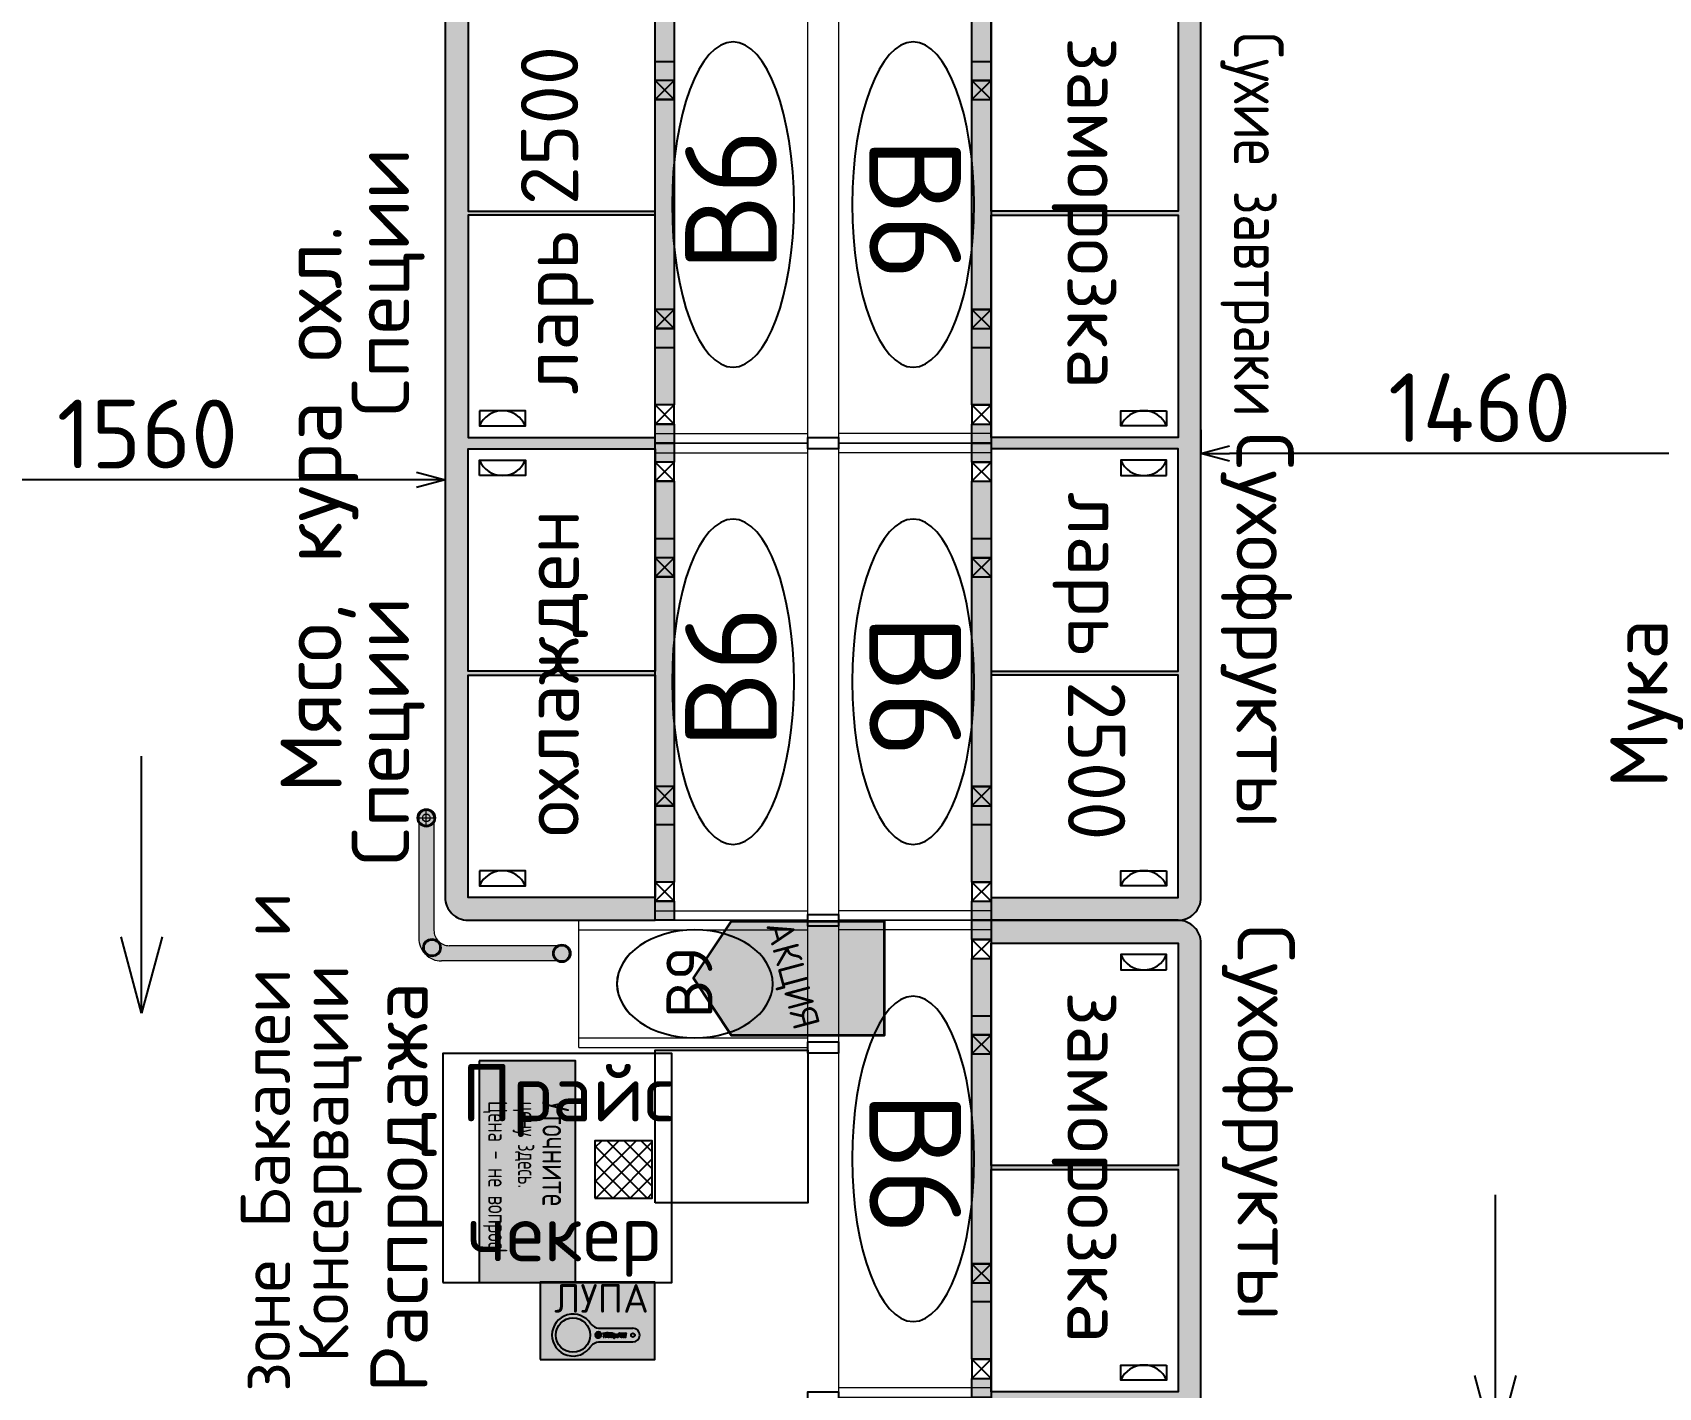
# Model space of a CAD drawing. Extents: x -150237 to 313168, y -187365 to 36962.
# Drawn here: x -44603 to -40343, y -160377 to -156827 of the extents above; entities that cross this region are included whole.
import ezdxf
from ezdxf.enums import TextEntityAlignment as Align

# ---------------------------------------------------------------- set-up
doc = ezdxf.new("R2010")
doc.units = 0
doc.header["$LTSCALE"] = 50
doc.header["$PDMODE"] = 34
doc.header["$PDSIZE"] = 20
doc.layers.get('0').update_dxf_attribs({"linetype": 'CONTINUOUS'})
doc.layers.get('Defpoints').update_dxf_attribs({"linetype": 'CONTINUOUS'})
for name, color, linetype in [('3', 7, 'CONTINUOUS'), ('Colums', 25, 'CONTINUOUS'), ('R', 7, 'CONTINUOUS'), ('ST', 7, 'CONTINUOUS'), ('type', 7, 'CONTINUOUS'), ('оборудование', 90, 'CONTINUOUS'), ('оборудованиеNEW', 250, 'CONTINUOUS'), ('товарные группы', 7, 'CONTINUOUS'), ('Холодильное', 5, 'CONTINUOUS')]:
    doc.layers.add(name, color=color, linetype=linetype)
doc.layers.add('KF оборудование', color=10, linetype='CONTINUOUS', lineweight=18)
doc.layers.add('Стены', color=7, linetype='CONTINUOUS', lineweight=35)
doc.styles.add('KF надписи', font='isocpeur.ttf', dxfattribs={"height": 200})
doc.styles.get("Standard").update_dxf_attribs({"font": 'isocpeur.ttf'})
doc.dimstyles.get("Standard").update_dxf_attribs({"dimscale": 0, "dimtxt": 180, "dimasz": 75, "dimexe": 0, "dimexo": 0, "dimgap": 30, "dimtad": 1, "dimdec": 0, "dimdsep": 46, "dimtxsty": 'Standard', "dimblk1": 'OPEN30', "dimblk2": 'OPEN30', "dimsah": 1, "dimcen": 25, "dimadec": 0, "dimazin": 0, "dimtfac": 1, "dimtdec": 0, "dimtmove": 0, "dimatfit": 3, "dimldrblk": 'OPEN30', "dimfxl": 1, "dimtolj": 1, "dimtzin": 0, "dimarcsym": 0})

# ---------------------------------------------------------------- blocks, each defined once
blk = doc.blocks.new('в6')
at = {"layer": 'оборудованиеNEW', "color": 212, "lineweight": 20}
for p, q in [((-10860.9, 85899.6), (-10860.9, 86299.6)), ((-10860.9, 85899.6), (-10860.9, 86299.6)), ((-10860.9, 86299.6), (-9610.9, 86299.6)), ((-9610.9, 86299.6), (-9610.9, 85899.6)), ((-10845.9, 85899.6), (-9625.9, 85899.6))]:
    blk.add_line(p, q, dxfattribs=at)
at = {"layer": 'оборудованиеNEW', "color": 212, "lineweight": 5}
for p, q in [((-10835.9, 86299.6), (-10835.9, 85899.6)), ((-10835.9, 86299.6), (-10835.9, 85899.6)), ((-9635.9, 86299.6), (-9635.9, 85899.6)), ((-9635.9, 86299.6), (-9635.9, 85899.6))]:
    blk.add_line(p, q, dxfattribs=at)
at = {"layer": 'оборудованиеNEW', "color": 145, "lineweight": 20}
blk.add_line((-10845.9, 85899.6), (-9625.9, 85899.6), dxfattribs=at)
at = {"layer": 'оборудованиеNEW', "color": 212}
for points in [[(-10875.9, 85899.6), (-10845.9, 85899.6), (-10845.9, 85819.6), (-10875.9, 85819.6), (-10875.9, 85899.6)], [(-10875.9, 85899.6), (-10845.9, 85899.6), (-10845.9, 85819.6), (-10875.9, 85819.6), (-10875.9, 85899.6)], [(-9625.9, 85899.6), (-9595.9, 85899.6), (-9595.9, 85819.6), (-9625.9, 85819.6), (-9625.9, 85899.6)], [(-9625.9, 85899.6), (-9595.9, 85899.6), (-9595.9, 85819.6), (-9625.9, 85819.6), (-9625.9, 85899.6)]]:
    blk.add_lwpolyline(points, dxfattribs=at)
at = {"layer": 'оборудованиеNEW', "color": 212, "extrusion": (0, 0, -1)}
blk.add_ellipse((-10235.9, 86095.5), major_axis=(426.2, 0), ratio=0.374767, dxfattribs=at)
at = {"layer": 'type', "lineweight": 40}
blk.add_text('В6', height=240, dxfattribs=at).set_placement((-10223.7, 85981), align=Align.CENTER)
blk = doc.blocks.new('*U364')
at = {"layer": 'оборудование', "true_color": 0xff7f7f}
h = blk.add_hatch(color=11, dxfattribs=at)
h.paths.add_polyline_path([(0, 25), (50, 25), (50, -25.1), (0, -25.1)])
h.paths.add_polyline_path([(100, 25), (899.9, 25), (899.9, -25.1), (100, -25.1)])
h.paths.add_polyline_path([(949.9, 25), (999.9, 25), (999.9, -25.1), (949.9, -25.1)])
at = {"layer": 'оборудование', "color": 1}
for p, q in [((50, 25), (100, 25)), ((899.9, 25), (949.9, 25))]:
    blk.add_line(p, q, dxfattribs=at)
for points in [[(0, 25), (50, 25), (50, -25.1), (0, -25.1)], [(100, 25), (899.9, 25), (899.9, -25.1), (100, -25.1)], [(949.9, 25), (999.9, 25), (999.9, -25.1), (949.9, -25.1)]]:
    blk.add_lwpolyline(points, close=True, dxfattribs=at)
for points in [[(50, 25), (50, -25.1), (100, -25.1), (100, 25), (50, -25.1), (50, 25), (100, -25.1)], [(899.9, 25), (899.9, -25.1), (949.9, -25.1), (949.9, 25), (899.9, -25.1), (899.9, 25), (949.9, -25.1)]]:
    blk.add_lwpolyline(points, dxfattribs=at)
blk = doc.blocks.new('*U147')
at = {"layer": 'Холодильное'}
h = blk.add_hatch(color=256, dxfattribs=at)
edge = h.paths.add_edge_path()
edge.add_line((-60, 0), (-2440, 0))
edge.add_arc((-2440, -60), 60, 90, 180)
edge.add_line((-2500, -60), (-2500, -550))
edge.add_line((-2500, -550), (0, -550))
edge.add_line((0, -550), (0, -60))
edge.add_arc((-60, -60), 60, 0, 90)
h.paths.add_polyline_path([(-642.5, -550), (-60, -550), (-60, -60), (-642.5, -60)], flags=17)
h.paths.add_polyline_path([(-1235, -550), (-652.5, -550), (-652.5, -60), (-1235, -60)], flags=17)
h.paths.add_polyline_path([(-1265, -550), (-1847.5, -550), (-1847.5, -60), (-1265, -60)], flags=17)
h.paths.add_polyline_path([(-1857.5, -550), (-2440, -550), (-2440, -60), (-1857.5, -60)], flags=17)
blk.add_lwpolyline([(-60, 0), (-2440, 0, 0.414214), (-2500, -60), (-2500, -550), (0, -550), (0, -60, 0.414214)], format="xyb", close=True, dxfattribs=at)
for points in [[(-1857.5, -550), (-2440, -550), (-2440, -60), (-1857.5, -60)], [(-1265, -550), (-1847.5, -550), (-1847.5, -60), (-1265, -60)], [(-1235, -550), (-652.5, -550), (-652.5, -60), (-1235, -60)], [(-642.5, -550), (-60, -550), (-60, -60), (-642.5, -60)]]:
    blk.add_lwpolyline(points, close=True, dxfattribs=at)
for points in [[(-2370, -90), (-2410, -90), (-2410, -210), (-2370, -210), (-2370, -90)], [(-1335, -90), (-1295, -90), (-1295, -210), (-1335, -210), (-1335, -90)], [(-1165, -90), (-1205, -90), (-1205, -210), (-1165, -210), (-1165, -90)], [(-130, -90), (-90, -90), (-90, -210), (-130, -210), (-130, -90)]]:
    blk.add_lwpolyline(points, dxfattribs=at)
for centre, start, end in [((-2435, -150), 292.6199, 67.3801), ((-1270, -150), 112.6199, 247.3801), ((-1230, -150), 292.6199, 67.3801), ((-65, -150), 112.6199, 247.3801)]:
    blk.add_arc(centre, 65, start, end, dxfattribs=at)
for p in [(8360.9, -86849.6), (9610.9, -86849.6)]:
    blk.add_blockref('в6', p)
at = {"layer": 'Стены'}
for p in [(-2500, -575), (-2249.9, -575), (-1250, -575), (-999.9, -575)]:
    blk.add_blockref('*U364', p, dxfattribs=at)
at = {"layer": 'товарные группы'}
for s, p in [('2500', (-418, -348.4)), ('заморозка', (-1853, -350.3)), ('ларь', (-906.6, -348.3))]:
    blk.add_text(s, height=150, dxfattribs=at).set_placement(p, align=Align.CENTER)
blk = doc.blocks.new('*U146')
blk.add_hatch(color=1).paths.add_polyline_path([(-2440, 0, 0.414214), (-2500, -60), (-2500, -550), (-2440, -550), (-2440, -60), (-1857.5, -60), (-1857.5, -550), (-1847.5, -550), (-1847.5, -60), (-1265, -60), (-1265, -550), (-1235, -550), (-1235, -60), (-652.5, -60), (-652.5, -550), (-642.5, -550), (-642.5, -60), (-60, -60), (-60, -550), (0, -550), (0, -60, 0.414214), (-60, 0)])
at = {"layer": 'Холодильное'}
blk.add_lwpolyline([(-60, 0), (-2440, 0, 0.414214), (-2500, -60), (-2500, -550), (0, -550), (0, -60, 0.414214)], format="xyb", close=True, dxfattribs=at)
for points in [[(-1857.5, -550), (-2440, -550), (-2440, -60), (-1857.5, -60)], [(-1265, -550), (-1847.5, -550), (-1847.5, -60), (-1265, -60)], [(-1235, -550), (-652.5, -550), (-652.5, -60), (-1235, -60)], [(-642.5, -550), (-60, -550), (-60, -60), (-642.5, -60)]]:
    blk.add_lwpolyline(points, close=True, dxfattribs=at)
for points in [[(-2370, -90), (-2410, -90), (-2410, -210), (-2370, -210), (-2370, -90)], [(-1335, -90), (-1295, -90), (-1295, -210), (-1335, -210), (-1335, -90)], [(-1165, -90), (-1205, -90), (-1205, -210), (-1165, -210), (-1165, -90)], [(-130, -90), (-90, -90), (-90, -210), (-130, -210), (-130, -90)]]:
    blk.add_lwpolyline(points, dxfattribs=at)
for centre, start, end in [((-2435, -150), 292.6199, 67.3801), ((-1270, -150), 112.6199, 247.3801), ((-1230, -150), 292.6199, 67.3801), ((-65, -150), 112.6199, 247.3801)]:
    blk.add_arc(centre, 65, start, end, dxfattribs=at)
for p in [(8360.9, -86849.6), (9610.9, -86849.6)]:
    blk.add_blockref('в6', p)
at = {"layer": 'Стены'}
for p in [(-2500, -575), (-2249.9, -575), (-1250, -575), (-999.9, -575)]:
    blk.add_blockref('*U364', p, dxfattribs=at)
at = {"layer": 'товарные группы'}
for s, p in [('2500', (-418, -348.4)), ('ларь', (-906.6, -348.3))]:
    blk.add_text(s, height=150, dxfattribs=at).set_placement(p, align=Align.CENTER)
at = {"layer": 'товарные группы', "color": 1}
blk.add_text('охлажден', height=150, dxfattribs=at).set_placement((-1853, -350.3), align=Align.CENTER)
blk = doc.blocks.new('*U371')
at = {"layer": 'KF оборудование'}
h = blk.add_hatch(color=181, dxfattribs=at)
h.dxf.hatch_style = 1
h.set_gradient(color1=(255, 0, 0), color2=(255, 0, 0), tint=1)
h.paths.add_polyline_path([(-375, -40), (-375, -355, 1), (-335, -355), (-335, -60, -0.414214), (-295, -20), (0, -20, 1), (0, 20), (-315, 20, 0.414214)])
h = blk.add_hatch(color=181, dxfattribs=at)
h.dxf.hatch_style = 1
h.set_gradient(color1=(51, 51, 51), color2=(0, 0, 0), one_color=1)
h.paths.add_polyline_path([(-316.1, -14.9, 1), (-364.1, -14.9, 1)])
h.paths.add_polyline_path([(-320.1, -14.9, 1), (-360.1, -14.9, 1)], flags=16)
h = blk.add_hatch(color=181, dxfattribs=at)
h.dxf.hatch_style = 1
h.set_gradient(color1=(51, 51, 51), color2=(0, 0, 0), one_color=1)
h.paths.add_polyline_path([(24, 0, 1), (-24, 0, 1)])
h.paths.add_polyline_path([(20, 0, 1), (-20, 0, 1)], flags=16)
h = blk.add_hatch(color=181, dxfattribs=at)
h.dxf.hatch_style = 1
h.set_gradient(color1=(51, 51, 51), color2=(0, 0, 0), one_color=1)
h.paths.add_polyline_path([(-331, -355, 1), (-379, -355, 1)])
h.paths.add_polyline_path([(-335, -355, 1), (-375, -355, 1)], flags=16)
at = {"layer": 'KF оборудование', "color": 1, "linetype": 'Continuous', "lineweight": 15}
for p, q in [((0, 20), (-315, 20)), ((-375, -355), (-375, -40)), ((0, -20), (-295, -20)), ((-335, -355), (-335, -60))]:
    blk.add_line(p, q, dxfattribs=at)
at = {"layer": 'KF оборудование', "color": 7, "lineweight": 15}
for centre, radius in [((-340.1, -14.9), 24), ((-340.1, -14.9), 20), ((0, 0), 24), ((0, 0), 20), ((-355, -355), 24), ((-355, -355), 20)]:
    blk.add_circle(centre, radius, dxfattribs=at)
at = {"layer": 'KF оборудование', "color": 1, "linetype": 'Continuous', "lineweight": 15}
for centre, radius, start, end in [((-315, -40), 60, 90, 180), ((0, 0), 20, 270, 90), ((-295, -60), 40, 90, 180), ((-355, -355), 20, 180, 0)]:
    blk.add_arc(centre, radius, start, end, dxfattribs=at)
at = {"layer": 'KF оборудование', "color": 181}
blk.add_point((0, 0), dxfattribs=at)
at = {"layer": 'KF оборудование', "color": 7, "style": 'KF надписи', "flags": 1}
for tag, p in [('ПРОИЗВОДИТЕЛЬ', (377.7, 2173.4)), ('МОДЕЛЬ', (377.7, 1793.4)), ('ТИП_ОБОРУДОВАНИЯ', (377.7, 1413.4)), ('ДЛИНА', (359.4, 986.1)), ('ГЛУБИНА', (359.4, 606.1)), ('ВЫСОТА', (359.4, 226.1))]:
    blk.add_attdef(tag, p, '', height=200, dxfattribs=at)
blk = doc.blocks.new('_OPEN30')
at = {"color": 0, "linetype": 'ByBlock'}
for p, q in [((-1, 0.268), (0, 0)), ((0, 0), (-1, -0.268)), ((0, 0), (-1, 0))]:
    blk.add_line(p, q, dxfattribs=at)
blk = doc.blocks.new('*D406')
at = {"layer": 'Defpoints', "color": 0, "transparency": 16777216}
for p in [(-41541.6, -157868.6), (-41541.6, -157930.4), (-40081.6, -157957.3)]:
    blk.add_point(p, dxfattribs=at)
at = {"layer": 'ST', "color": 0, "lineweight": -2, "transparency": 16777216}
for p, q in [((-41541.6, -157868.6), (-41541.6, -157930.4)), ((-40156.6, -157930.4), (-41466.6, -157930.4)), ((-40081.6, -157957.3), (-40081.6, -157930.4))]:
    blk.add_line(p, q, dxfattribs=at)
at = {"layer": 'ST', "color": 0, "lineweight": -2, "transparency": 16777216, "xscale": 75, "yscale": 75, "zscale": 75, "rotation": 180}
blk.add_blockref('_OPEN30', (-41541.6, -157930.4), dxfattribs=at)
at = {"layer": 'ST', "color": 0, "lineweight": -2, "transparency": 16777216, "xscale": 75, "yscale": 75, "zscale": 75}
blk.add_blockref('_OPEN30', (-40081.6, -157930.4), dxfattribs=at)
at = {"layer": 'ST', "color": 0, "transparency": 16777216, "insert": (-40811.6, -157810.4), "char_height": 180, "attachment_point": 5}
blk.add_mtext('\\A1;1460', dxfattribs=at)
blk = doc.blocks.new('*D407')
at = {"layer": 'Defpoints', "color": 0, "transparency": 16777216}
for p in [(-45082, -157993.7), (-45082, -157999.2), (-43521.6, -157993.7)]:
    blk.add_point(p, dxfattribs=at)
at = {"layer": 'ST', "color": 0, "lineweight": -2, "transparency": 16777216}
for p, q in [((-45082, -157993.7), (-45082, -157999.2)), ((-43596.6, -157999.2), (-45007, -157999.2)), ((-43521.6, -157993.7), (-43521.6, -157999.2))]:
    blk.add_line(p, q, dxfattribs=at)
at = {"layer": 'ST', "color": 0, "lineweight": -2, "transparency": 16777216, "xscale": 75, "yscale": 75, "zscale": 75, "rotation": 180}
blk.add_blockref('_OPEN30', (-45082, -157999.2), dxfattribs=at)
at = {"layer": 'ST', "color": 0, "lineweight": -2, "transparency": 16777216, "xscale": 75, "yscale": 75, "zscale": 75}
blk.add_blockref('_OPEN30', (-43521.6, -157999.2), dxfattribs=at)
at = {"layer": 'ST', "color": 0, "transparency": 16777216, "insert": (-44301.8, -157879.2), "char_height": 180, "attachment_point": 5}
blk.add_mtext('\\A1;1560', dxfattribs=at)
blk = doc.blocks.new('*U354')
at = {"layer": 'оборудованиеNEW', "color": 212, "lineweight": 20}
for p, q in [((15, 680), (15, 80)), ((15, 680), (348, 680)), ((15, 680), (15, 80)), ((15, 680), (348, 680)), ((15, 680), (15, 80)), ((15, 680), (348, 680)), ((348, 680), (348, 80)), ((348, 680), (348, 80)), ((348, 680), (348, 80)), ((15, 80), (333, 80)), ((15, 80), (333, 80)), ((15, 80), (333, 80))]:
    blk.add_line(p, q, dxfattribs=at)
at = {"layer": 'оборудованиеNEW', "color": 212, "lineweight": 5}
for p, q in [((40, 680), (40, 80)), ((40, 680), (40, 80)), ((40, 680), (40, 80)), ((40, 650), (40, 80)), ((40, 650), (40, 80)), ((40, 650), (40, 80)), ((323, 680), (323, 80)), ((323, 680), (323, 80)), ((323, 680), (323, 80)), ((323, 680), (323, 80)), ((323, 680), (323, 80)), ((323, 680), (323, 80))]:
    blk.add_line(p, q, dxfattribs=at)
at = {"layer": 'оборудованиеNEW', "color": 212}
for points in [[(0, 80), (30, 80), (30, 0), (0, 0), (0, 80)], [(0, 80), (30, 80), (30, 0), (0, 0), (0, 80)], [(0, 80), (30, 80), (30, 0), (0, 0), (0, 80)], [(0, 80), (30, 80), (30, 0), (0, 0), (0, 80)], [(0, 80), (30, 80), (30, 0), (0, 0), (0, 80)], [(0, 80), (30, 80), (30, 0), (0, 0), (0, 80)], [(333, 80), (363, 80), (363, 0), (333, 0), (333, 80)], [(333, 80), (363, 80), (363, 0), (333, 0), (333, 80)], [(333, 80), (363, 80), (363, 0), (333, 0), (333, 80)]]:
    blk.add_lwpolyline(points, dxfattribs=at)
at = {"layer": 'оборудованиеNEW', "color": 145}
blk.add_ellipse((181.5, 376), major_axis=(0, 204.1), ratio=0.693705, start_param=-1.570796, end_param=4.712389, dxfattribs=at)
at = {"layer": 'оборудованиеNEW', "color": 212}
blk.add_ellipse((181.5, 375.9), major_axis=(0, 204.1), ratio=0.693705, start_param=-1.570796, end_param=4.712389, dxfattribs=at)
at = {"layer": 'type', "lineweight": 40}
blk.add_text('В9', height=120, dxfattribs=at).set_placement((185.5, 330.4), align=Align.CENTER)
blk = doc.blocks.new('*U359')
at = {"layer": 'Стены'}
blk.add_hatch(color=1, dxfattribs=at).paths.add_polyline_path([(-500, 0), (-200, 0), (-200, -304), (-200, -400.3), (-350, -499.9), (-500, -400.3), (-500, -292.2)])
blk.add_lwpolyline([(-500, 0), (-200, 0), (-200, -304), (-200, -400.3), (-350, -499.9), (-500, -400.3), (-500, -292.2)], close=True, dxfattribs=at)
at = {"layer": 'товарные группы', "color": 2, "width": 0.96875}
blk.add_text('АКЦИЯ', height=70, rotation=15, dxfattribs=at).set_placement((-350, -272.5), align=Align.CENTER)
blk = doc.blocks.new('*U367')
at = {"char_height": 130, "attachment_point": 1}
for s, insert, width in [('в зоне Бакалеи и', (-924, 315.1), 1480.31), ('Консервации', (-674.7, 162.6), 188.407)]:
    blk.add_mtext(s, dxfattribs=dict(at, insert=insert, width=width))
blk = doc.blocks.new('уточните')
at = {"layer": 'Стены'}
blk.add_hatch(color=1, dxfattribs=at).paths.add_polyline_path([(-581.2, 0), (-78.1, 0), (0, 0), (0, -126.1), (0, -252.2), (-367, -252.2), (-581.2, -252.2)])
at = {"layer": '3', "color": 1}
blk.add_lwpolyline([(-581.2, -252.2), (0, -252.2), (0, 0), (-581.2, 0)], close=True, dxfattribs=at)
at = {"layer": 'товарные группы', "color": 2}
for s, height, width, p in [('Уточните ', 70, 0.7, (-323.2, -86.6)), ('цену здесь. ', 50, 0.65, (-350.5, -150.5)), ('Цена - не вопрос!', 50, 0.7, (-277, -228.3))]:
    blk.add_text(s, height=height, dxfattribs=dict(at, width=width)).set_placement(p, align=Align.CENTER)
blk = doc.blocks.new('*U418')
h = blk.add_hatch()
h.set_pattern_fill('ANSI37', color=1, scale=10)
h.set_pattern_definition([(45, (-12751.24, -76072.924), (-22.45064, 22.45064), []), (135, (-12751.24, -76072.924), (-22.45064, -22.45064), [])])
h.paths.add_polyline_path([(-201.1, 221.3), (-51.1, 221.3), (-51.1, 371.3), (-201.1, 371.3)])
at = {"color": 3}
for points in [[(-600, 0), (0, 0), (0, 600), (-600, 600)], [(-201.1, 221.3), (-51.1, 221.3), (-51.1, 371.3), (-201.1, 371.3)]]:
    blk.add_lwpolyline(points, close=True, dxfattribs=at)
at = {"rotation": 269.9999999999999}
blk.add_blockref('уточните', (-252.4, 0), dxfattribs=at)
at = {"color": 3, "char_height": 150, "attachment_point": 1}
for s, insert in [('Прайс', (-551, 572)), ('чекер', (-536.6, 205.7))]:
    blk.add_mtext_dynamic_manual_height_columns(s, width=119.29, gutter_width=1150, heights=[0], dxfattribs=dict(at, insert=insert))
blk = doc.blocks.new('Fives1')
at = {"layer": 'ST', "true_color": 0xf5fef1}
h = blk.add_hatch(color=7, dxfattribs=at)
h.paths.add_polyline_path([(-1652, 935, 10.8738201), (-1533, 854, -0.0571096), (-1565, 805, -0.8140007), (-1930, 263, 0.1014644), (-1733, 309, 0.170285), (-1628, 411, 0.1005074), (-1612, 459, 0.0619485), (-1612, 515, 0.1374988), (-1643, 578, 0.1715741), (-1729, 625, 0.107239), (-1851, 613, -0.4149096), (-1858, 618), (-1851, 670, 0.3232281), (-1855, 678), (-1932, 727, 0.5598827), (-1940, 725), (-1980, 519, 0.6675029), (-1968, 511, -0.060013), (-1885, 543, -0.1754016), (-1794, 529, -0.1846378), (-1763, 495, -0.2561325), (-1771, 431, -0.1844132), (-1849, 371, -0.1202651), (-1997, 368, 0.3823768), (-2005, 361), (-2019, 317, -0.7459053), (-1763, 903, 0.0756405), (-1956, 793, 0.6549658), (-1507, 951, 0.0496761)])
h.paths.add_polyline_path([(-1557, 913, -0.5314564), (-1891, 792, -0.1396822)], flags=16)
at = {"layer": 'ST'}
h = blk.add_hatch(color=1, dxfattribs=at)
edge = h.paths.add_edge_path(flags=16)
edge.add_arc((-1577, 714), 28, 0, 360)
edge = h.paths.add_edge_path()
edge.add_arc((-1804, 571), 334, 82.96543, 229.84324)
edge.add_arc((-1499, 213), 738, 110.93361, 128.23619)
edge.add_arc((-1766, 970), 260, 222.97175, 355.86546)
edge.add_arc((-1804, 571), 334, 247.81686, 404.39932)
edge.add_arc((-1945, 766), 503, 271.74397, 294.91858)
edge.add_arc((-1826, 509), 220, 294.98129, 333.63696)
edge.add_arc((-1737, 477), 127, 329.01961, 351.97712)
edge.add_arc((-1838, 486), 228, 353.09872, 367.27816)
edge.add_arc((-1739, 491), 129, 10.70791, 42.02396)
edge.add_arc((-1754, 479), 148, 41.66499, 80.60771)
edge.add_arc((-1762, 340), 287, 83.54163, 108.02542)
edge.add_arc((-1852, 619), 6.27, 192.6198, 282.75593)
edge.add_line((-1851, 670), (-1858, 618))
edge.add_arc((-1859, 671), 8.28, 350.95813, 424.14464)
edge.add_line((-1932, 727), (-1855, 678))
edge.add_arc((-1935, 724), 4.83, 47.88034, 164.85518)
edge.add_line((-1940, 725), (-1980, 519))
edge.add_arc((-1973, 517), 7.4, 169.86959, 304.76249)
edge.add_arc((-1796, 181), 373, 103.82299, 117.56049)
edge.add_arc((-1859, 410), 135, 61.25342, 101.04771)
edge.add_arc((-1823, 471), 64.1, 21.88157, 63.72619)
edge.add_arc((-1825, 470), 67, 324.52874, 381.99458)
edge.add_arc((-1888, 503), 138, 286.81398, 328.60886)
edge.add_arc((-1929, 673), 313, 257.53423, 284.96521)
edge.add_arc((-1997, 360), 7.64, 89.5059, 173.20867)
edge.add_line((-2005, 361), (-2019, 317))
h = blk.add_hatch(color=1, dxfattribs=at)
h.paths.add_polyline_path([(-1940, 724, -0.6082412), (-1932, 727), (-1855, 678, -0.3306531), (-1851, 670), (-1858, 618, 0.4149096), (-1851, 613, -0.107239), (-1729, 625, -0.1715741), (-1643, 578, -0.1374988), (-1612, 515, -0.0619485), (-1612, 459, -0.1005074), (-1628, 411, -0.170285), (-1733, 309, -0.1014644), (-1930, 263, 0.8140007), (-1565, 805, -0.4534486), (-1956, 793, -0.0756405), (-1763, 903, 0.7459053), (-2019, 317), (-2005, 361, -0.3823768), (-1997, 368, 0.1202651), (-1849, 371, 0.1844132), (-1771, 431, 0.2561325), (-1763, 495, 0.1846378), (-1794, 529, 0.1754016), (-1885, 543, 0.060013), (-1968, 511, -0.6786927), (-1980, 519)])
h.paths.add_polyline_path([(-1605, 714, -1), (-1548, 714, -1)], flags=16)
h.paths.add_polyline_path([(-1563, 695), (-1578, 711), (-1567, 711, 0.456115), (-1567, 734), (-1586, 734), (-1586, 693, -3.6095929)], flags=0)
h.paths.add_polyline_path([(-1581, 691), (-1581, 708), (-1567, 693, -0.1582385)], flags=0)
h.paths.add_polyline_path([(-1581, 716), (-1581, 730), (-1570, 730, -0.4064338), (-1569, 716)], flags=0)
for color, points in [(82, [(-1557, 913, 0.1396822), (-1891, 792, 0.102383)]), (62, [(-1557, 913, -0.102383), (-1891, 792, 0.5314564)]), (62, [(890, 774, 1), (879, 769), (896, 737), (879, 706, 1), (890, 701), (926, 769, 1), (915, 774), (902, 750)]), (62, [(1039, 703), (1039, 771, 1), (1027, 771), (1027, 740), (1003, 740), (1003, 771, 1), (991, 771), (991, 703, 1), (1003, 703), (1003, 728), (1027, 728), (1027, 703, 1)]), (62, [(1115, 771, 1), (1103, 771), (1103, 703, 1), (1115, 703), (1139, 747), (1139, 703, 1), (1151, 703), (1151, 771, 1), (1139, 771), (1115, 728)]), (62, [(1333, 777, 0.4142136), (1327, 771), (1327, 703, 0.4142136), (1333, 697), (1369, 697, 1), (1369, 709), (1342, 709, -0.4142136), (1339, 713), (1339, 728, -0.4142136), (1342, 731), (1369, 731, 1), (1369, 743), (1342, 743, -0.4142136), (1339, 747), (1339, 762, -0.4142136), (1342, 765), (1369, 765, 1), (1369, 777)]), (62, [(1598, 764, 0.7543305), (1551, 753), (1551, 721, 0.7543305), (1598, 710, 0.9282671), (1588, 717, -0.6380794), (1563, 721), (1563, 753, -0.6380794), (1588, 758, 0.9282671)]), (62, [(1788, 754), (1801, 703, 0.7400395), (1816, 703), (1829, 754), (1842, 702, 0.9618418), (1854, 705), (1837, 771, 0.7358696), (1821, 772), (1809, 722), (1796, 771, 0.7358696), (1780, 772), (1763, 705, 0.9618418), (1775, 702)])]:
    blk.add_hatch(color=color, dxfattribs=at).paths.add_polyline_path(points)
h = blk.add_hatch(color=255, dxfattribs=at)
h.paths.add_polyline_path([(-1605, 714, 1), (-1548, 714, 1)])
h.paths.add_polyline_path([(-1581, 730), (-1570, 730, -0.4064338), (-1569, 716), (-1581, 716)], flags=16)
h.paths.add_polyline_path([(-1586, 693, -3.6095929), (-1563, 695), (-1578, 711), (-1567, 711, 0.456115), (-1567, 734), (-1586, 734)], flags=16)
h.paths.add_polyline_path([(-1581, 708), (-1567, 693, -0.1582385), (-1581, 691)], flags=16)
at = {"layer": 'ST', "true_color": 0xf5fef1}
for points in [[(-1274, 744), (-1274, 690), (-1243, 695), (-1144, 710), (-1081, 714), (-1171, 280), (-1074, 280), (-993, 724), (-866, 744), (-941, 332), (-950, 278), (-858, 280), (-779, 751), (-692, 757), (-455, 752), (-283, 748), (-69, 733), (81, 716), (89, 774), (12, 784), (-294, 815), (-528, 824), (-731, 824), (-965, 803), (-1204, 761)], [(-437, 620), (-506, 305), (-502, 283), (-425, 281), (-411, 296), (-407, 355), (-380, 428), (-352, 481), (-310, 518), (-264, 533), (-274, 434), (-318, 299), (-312, 284), (-254, 286), (-242, 306), (-209, 426), (-169, 486), (-104, 533), (-84, 530), (-84, 490), (-117, 296), (-112, 286), (-56, 287), (-44, 315), (2, 571), (-17, 618), (-67, 622), (-108, 589), (-194, 515), (-204, 516), (-197, 601), (-210, 619), (-258, 622), (-274, 612), (-302, 590), (-348, 547), (-367, 520), (-377, 522), (-350, 621)], [(198, 760), (143, 767), (136, 712), (191, 707)], [(252, 753), (246, 702), (300, 697), (307, 746)], [(915, 450), (915, 421), (929, 394), (944, 382), (975, 378), (1000, 384), (1043, 411), (1081, 445), (1103, 467), (1077, 307), (1080, 294), (1166, 295), (1181, 306), (1225, 613), (1216, 626), (1137, 621), (1132, 600), (1118, 550), (1086, 515), (1054, 487), (1030, 477), (1010, 481), (1004, 503), (1010, 537), (1020, 574), (1027, 617), (1018, 626), (955, 623), (947, 621)], [(1208, 305), (1213, 288), (1280, 287), (1302, 300), (1303, 337), (1308, 404), (1324, 445), (1354, 413), (1387, 295), (1405, 287), (1485, 287), (1496, 306), (1488, 336), (1470, 364), (1434, 437), (1416, 468), (1418, 479), (1447, 510), (1505, 555), (1536, 593), (1563, 612), (1564, 618), (1547, 623), (1497, 623), (1470, 622), (1459, 617), (1434, 588), (1409, 555), (1362, 509), (1349, 497), (1338, 501), (1340, 519), (1349, 562), (1354, 594), (1361, 620), (1354, 626), (1284, 626), (1270, 620)]]:
    blk.add_hatch(color=7, dxfattribs=at).paths.add_polyline_path(points)
h = blk.add_hatch(color=7, dxfattribs=at)
h.paths.add_polyline_path([(-679, 615), (-723, 592), (-753, 565), (-776, 533), (-776, 494), (-768, 470), (-745, 452), (-712, 440), (-829, 315), (-837, 294), (-825, 280), (-772, 278), (-757, 286), (-650, 426), (-629, 437), (-619, 427), (-647, 321), (-651, 292), (-646, 281), (-567, 280), (-557, 287), (-507, 618), (-637, 620)])
h.paths.add_polyline_path([(-656, 564), (-604, 562), (-596, 562), (-611, 475), (-674, 476), (-697, 491), (-691, 532)], flags=16)
h = blk.add_hatch(color=7, dxfattribs=at)
h.paths.add_polyline_path([(10, 468), (0, 417), (-4, 372), (0, 342), (16, 309), (38, 288), (108, 279), (164, 281), (203, 290), (228, 311), (242, 352), (229, 362), (214, 362), (184, 351), (152, 348), (114, 348), (96, 351), (76, 371), (63, 391), (63, 421), (72, 432), (101, 427), (147, 427), (176, 436), (205, 443), (234, 471), (253, 495), (270, 530), (277, 561), (269, 589), (258, 613), (235, 622), (209, 625), (175, 623), (147, 622), (123, 616), (99, 599), (73, 581), (48, 558), (31, 519)])
h.paths.add_polyline_path([(163, 564), (191, 557), (202, 538), (187, 512), (169, 493), (131, 486), (98, 485), (77, 488), (93, 531), (130, 555)], flags=16)
h = blk.add_hatch(color=7, dxfattribs=at)
h.paths.add_polyline_path([(313, 619), (222, 153), (228, 141), (292, 142), (309, 156), (317, 214), (332, 240), (331, 283), (382, 280), (425, 278), (486, 316), (542, 371), (571, 427), (589, 491), (599, 558), (585, 605), (568, 624), (524, 622), (479, 615), (442, 588), (416, 543), (391, 514), (375, 512), (397, 617)])
h.paths.add_polyline_path([(429, 496), (443, 518), (463, 540), (496, 537), (510, 526), (494, 436), (477, 408), (432, 354), (393, 346), (342, 350), (343, 371)], flags=16)
h = blk.add_hatch(color=7, dxfattribs=at)
h.paths.add_polyline_path([(594, 441), (591, 352), (607, 323), (642, 289), (688, 274), (779, 279), (836, 328), (887, 410), (904, 459), (910, 540), (893, 580), (856, 612), (826, 621), (758, 621), (704, 611), (678, 584), (658, 570), (603, 486)])
h.paths.add_polyline_path([(689, 480), (718, 531), (724, 540), (743, 556), (775, 562), (813, 545), (815, 499), (808, 445), (792, 403), (783, 361), (744, 348), (694, 346), (682, 362), (680, 429)], flags=16)
at = {"layer": 'ST'}
h = blk.add_hatch(color=62, dxfattribs=at)
h.paths.add_polyline_path([(1220, 777, 0.4142136), (1214, 771), (1214, 703, 0.4142136), (1220, 697), (1249, 697, 0.4142136), (1262, 711), (1262, 724, 0.383716), (1249, 739, 0.169792), (1254, 751), (1254, 764, 0.4142136), (1241, 777)])
h.paths.add_polyline_path([(1226, 731), (1242, 731, -0.340247), (1250, 720, -0.3574119), (1242, 709), (1226, 709)], flags=16)
h.paths.add_polyline_path([(1226, 765), (1234, 765, -0.3571603), (1242, 755, -0.3249359), (1234, 743), (1226, 743)], flags=16)
h = blk.add_hatch(color=62, dxfattribs=at)
h.paths.add_polyline_path([(1463, 729, 1), (1463, 777), (1445, 777, 0.4142136), (1439, 771), (1439, 703, 1), (1451, 703), (1451, 729)])
h.paths.add_polyline_path([(1463, 741), (1454, 741, -0.4142136), (1450, 744), (1450, 762, -0.4142136), (1454, 766), (1463, 766, -1)], flags=16)
at = {"layer": 'ST', "true_color": 0xf5fef1}
h = blk.add_hatch(color=7, dxfattribs=at)
h.paths.add_polyline_path([(1517, 419), (1514, 362), (1522, 315), (1543, 290), (1578, 278), (1620, 291), (1648, 307), (1671, 342), (1715, 389), (1733, 394), (1717, 301), (1718, 289), (1792, 290), (1801, 315), (1863, 613), (1861, 622), (1788, 622), (1774, 604), (1757, 621), (1677, 626), (1649, 620), (1617, 590), (1584, 549), (1553, 502), (1532, 463)])
h.paths.add_polyline_path([(1602, 446), (1630, 495), (1655, 535), (1690, 568), (1759, 566), (1763, 555), (1749, 512), (1718, 453), (1678, 408), (1657, 380), (1622, 373), (1607, 375), (1599, 394)], flags=16)
at = {"layer": 'ST'}
h = blk.add_hatch(color=62, dxfattribs=at)
h.paths.add_polyline_path([(1693, 773, 0.7378426), (1680, 773), (1663, 705, 0.9618418), (1675, 702), (1678, 714), (1696, 714), (1699, 702, 0.9618418), (1711, 705)])
h.paths.add_polyline_path([(1693, 726), (1681, 726), (1687, 750)], flags=16)
at = {"layer": 'R', "color": 1}
for p, q in [((-1204, 761), (-1274, 744)), ((-1274, 744), (-1274, 690)), ((-1274, 690), (-1243, 695)), ((-1243, 695), (-1144, 710)), ((-965, 803), (-1204, 761)), ((-1081, 714), (-1171, 280)), ((-1171, 280), (-1074, 280)), ((-1144, 710), (-1081, 714)), ((-1074, 280), (-993, 724)), ((-993, 724), (-866, 744)), ((-731, 824), (-965, 803)), ((-941, 332), (-950, 278)), ((-950, 278), (-858, 280)), ((-866, 744), (-941, 332)), ((-858, 280), (-779, 751)), ((-779, 751), (-692, 757)), ((-528, 824), (-731, 824)), ((-692, 757), (-455, 752)), ((-294, 815), (-528, 824)), ((-455, 752), (-283, 748)), ((12, 784), (-294, 815)), ((-283, 748), (-69, 733)), ((-69, 733), (81, 716)), ((89, 774), (12, 784)), ((81, 716), (89, 774)), ((143, 767), (136, 712)), ((136, 712), (191, 707)), ((143, 767), (198, 760)), ((198, 760), (191, 707)), ((252, 753), (246, 702)), ((246, 702), (300, 697)), ((252, 753), (307, 746)), ((307, 746), (300, 697))]:
    blk.add_line(p, q, dxfattribs=at)
for points in [[(-825, 280), (-837, 294), (-829, 315), (-712, 440), (-745, 452), (-768, 470), (-776, 494), (-776, 533), (-753, 565), (-723, 592), (-679, 615), (-637, 620), (-507, 618), (-557, 287), (-567, 280), (-646, 281), (-651, 292), (-647, 321), (-619, 427), (-629, 437), (-650, 426), (-757, 286), (-772, 278)], [(-604, 562), (-656, 564), (-691, 532), (-697, 491), (-674, 476), (-611, 475), (-596, 562)], [(-437, 620), (-506, 305), (-502, 283), (-425, 281), (-411, 296), (-407, 355), (-380, 428), (-352, 481), (-310, 518), (-264, 533), (-274, 434), (-318, 299), (-312, 284), (-254, 286), (-242, 306), (-209, 426), (-169, 486), (-104, 533), (-84, 530), (-84, 490), (-117, 296), (-112, 286), (-56, 287), (-44, 315), (2, 571), (-17, 618), (-67, 622), (-108, 589), (-194, 515), (-204, 516), (-197, 601), (-210, 619), (-258, 622), (-274, 612), (-302, 590), (-348, 547), (-367, 520), (-377, 522), (-350, 621)], [(214, 362), (184, 351), (152, 348), (114, 348), (96, 351), (76, 371), (63, 391), (63, 421), (72, 432), (101, 427), (147, 427), (176, 436), (205, 443), (234, 471), (253, 495), (270, 530), (277, 561), (269, 589), (258, 613), (235, 622), (209, 625), (175, 623), (147, 622), (123, 616), (99, 599), (73, 581), (48, 558), (31, 519), (10, 468), (0, 417), (-4, 372), (0, 342), (16, 309), (38, 288), (108, 279), (164, 281), (203, 290), (228, 311), (242, 352), (229, 362), (215, 362)], [(77, 488), (93, 531), (130, 555), (163, 564), (191, 557), (202, 538), (187, 512), (169, 493), (131, 486), (98, 485)], [(313, 619), (222, 153), (228, 141), (292, 142), (309, 156), (317, 214), (332, 240), (331, 283), (382, 280), (425, 278), (486, 316), (542, 371), (571, 427), (589, 491), (599, 558), (585, 605), (568, 624), (524, 622), (479, 615), (442, 588), (416, 543), (391, 514), (375, 512), (397, 617)], [(429, 496), (343, 371), (342, 350), (393, 346), (432, 354), (477, 408), (494, 436), (510, 526), (496, 537), (463, 540), (443, 518)], [(658, 570), (603, 486), (594, 441), (591, 352), (607, 323), (642, 289), (688, 274), (779, 279), (836, 328), (887, 410), (904, 459), (910, 540), (893, 580), (856, 612), (826, 621), (758, 621), (704, 611), (678, 584)], [(718, 531), (689, 480), (680, 429), (682, 362), (694, 346), (744, 348), (783, 361), (792, 403), (808, 445), (815, 499), (813, 545), (775, 562), (743, 556), (724, 540)], [(947, 621), (915, 450), (915, 421), (929, 394), (944, 382), (975, 378), (1000, 384), (1043, 411), (1081, 445), (1103, 467), (1077, 307), (1080, 294), (1166, 295), (1181, 306), (1225, 613), (1216, 626), (1137, 621), (1132, 600), (1118, 550), (1086, 515), (1054, 487), (1030, 477), (1010, 481), (1004, 503), (1010, 537), (1020, 574), (1027, 617), (1018, 626), (955, 623)], [(1270, 620), (1208, 305), (1213, 288), (1280, 287), (1302, 300), (1303, 337), (1308, 404), (1324, 445), (1354, 413), (1387, 295), (1405, 287), (1485, 287), (1496, 306), (1488, 336), (1470, 364), (1434, 437), (1416, 468), (1418, 479), (1447, 510), (1505, 555), (1536, 593), (1563, 612), (1564, 618), (1547, 623), (1497, 623), (1470, 622), (1459, 617), (1434, 588), (1409, 555), (1362, 509), (1349, 497), (1338, 501), (1340, 519), (1349, 562), (1354, 594), (1361, 620), (1354, 626), (1284, 626)], [(1861, 622), (1788, 622), (1774, 604), (1757, 621), (1677, 626), (1649, 620), (1617, 590), (1584, 549), (1553, 502), (1532, 463), (1517, 419), (1514, 362), (1522, 315), (1543, 290), (1578, 278), (1620, 291), (1648, 307), (1671, 342), (1715, 389), (1733, 394), (1717, 301), (1718, 289), (1792, 290), (1801, 315), (1863, 613)], [(1759, 566), (1690, 568), (1655, 535), (1630, 495), (1602, 446), (1599, 394), (1607, 375), (1622, 373), (1657, 380), (1678, 408), (1718, 453), (1749, 512), (1763, 555)]]:
    blk.add_lwpolyline(points, close=True, dxfattribs=at)
at = {"layer": 'ST', "color": 1}
for p, q in [((-2005, 361), (-2019, 317)), ((-1940, 725), (-1980, 519)), ((-1932, 727), (-1855, 678)), ((-1851, 670), (-1858, 618))]:
    blk.add_line(p, q, dxfattribs=at)
at = {"layer": 'ST', "color": 255}
for p, q in [((-1586, 734), (-1586, 693)), ((-1586, 734), (-1567, 734)), ((-1581, 730), (-1581, 716)), ((-1581, 730), (-1570, 730)), ((-1581, 716), (-1569, 716)), ((-1581, 708), (-1581, 691)), ((-1567, 693), (-1581, 708)), ((-1563, 695), (-1578, 711)), ((-1578, 711), (-1567, 711))]:
    blk.add_line(p, q, dxfattribs=at)
at = {"layer": 'ST', "color": 62}
for p, q in [((896, 737), (879, 769)), ((879, 706), (896, 737)), ((902, 750), (890, 774)), ((890, 700), (926, 769)), ((902, 750), (915, 774)), ((991, 771), (991, 703)), ((1003, 771), (1003, 740)), ((1027, 740), (1003, 740)), ((1003, 728), (1003, 703)), ((1027, 728), (1003, 728)), ((1027, 771), (1027, 740)), ((1027, 728), (1027, 703)), ((1039, 771), (1039, 703)), ((1103, 771), (1103, 703)), ((1115, 771), (1115, 728)), ((1139, 771), (1115, 728)), ((1139, 747), (1115, 703)), ((1139, 747), (1139, 703)), ((1151, 771), (1151, 703)), ((1214, 771), (1214, 703)), ((1220, 777), (1241, 777)), ((1220, 697), (1249, 697)), ((1226, 765), (1226, 743)), ((1226, 765), (1234, 765)), ((1234, 743), (1226, 743)), ((1226, 731), (1226, 709)), ((1242, 731), (1226, 731)), ((1226, 709), (1242, 709)), ((1254, 764), (1254, 751)), ((1262, 724), (1262, 711)), ((1327, 771), (1327, 703)), ((1333, 777), (1369, 777)), ((1333, 697), (1369, 697)), ((1339, 762), (1339, 747)), ((1339, 728), (1339, 713)), ((1369, 765), (1342, 765)), ((1369, 743), (1342, 743)), ((1369, 731), (1342, 731)), ((1369, 709), (1342, 709)), ((1439, 771), (1439, 703)), ((1463, 777), (1445, 777)), ((1450, 762), (1450, 744)), ((1451, 729), (1451, 703)), ((1463, 729), (1451, 729)), ((1463, 766), (1454, 766)), ((1463, 741), (1454, 741)), ((1551, 753), (1551, 721)), ((1563, 753), (1563, 721)), ((1680, 773), (1663, 705)), ((1678, 714), (1675, 702)), ((1678, 714), (1696, 714)), ((1687, 750), (1681, 726)), ((1681, 726), (1693, 726)), ((1687, 750), (1693, 726)), ((1693, 773), (1711, 705)), ((1696, 714), (1699, 702)), ((1780, 772), (1763, 705)), ((1788, 754), (1775, 702)), ((1788, 754), (1801, 703)), ((1796, 771), (1809, 722)), ((1821, 772), (1809, 722)), ((1829, 754), (1816, 703)), ((1829, 754), (1842, 702)), ((1837, 771), (1854, 705))]:
    blk.add_line(p, q, dxfattribs=at)
at = {"layer": 'ST', "color": 255}
blk.add_circle((-1577, 714), 28, dxfattribs=at)
for centre, radius, start, end in [((-1810, 574), 394, 66.38352, 45.36604), ((-1766, 970), 260, 222.97175, 355.86546), ((-1499, 213), 738, 110.93361, 128.23619), ((-1499, 213), 738, 90.60101, 101.97659), ((-1577, 714), 22.8, 307.28742, 245.34807), ((-1577, 714), 22.8, 258.46306, 294.43043), ((-1577, 723), 10.5, 317.8511, 46.32504), ((-1577, 723), 15.2, 311.31564, 49.3894)]:
    blk.add_arc(centre, radius, start, end, dxfattribs=at)
at = {"layer": 'ST', "color": 1}
for centre, radius, start, end in [((-1804, 571), 334, 82.96543, 229.84324), ((-1997, 360), 7.64, 89.5059, 173.20867), ((-1929, 673), 313, 257.53423, 284.96521), ((-1973, 517), 7.4, 169.86959, 304.76249), ((-1796, 181), 373, 103.82299, 117.56049), ((-1935, 724), 4.83, 47.88034, 164.85518), ((-1804, 571), 334, 247.81686, 44.39932), ((-1945, 766), 503, 271.74397, 294.91858), ((-1859, 410), 135, 61.25342, 101.04771), ((-1852, 619), 6.27, 192.6198, 282.75593), ((-1859, 671), 8.28, 350.95813, 64.14464), ((-1762, 340), 287, 83.54163, 108.02542), ((-1888, 503), 138, 286.81398, 328.60886), ((-1823, 471), 64.1, 21.88157, 63.72619), ((-1825, 470), 67, 324.52874, 21.99458), ((-1826, 509), 220, 294.98129, 333.63696), ((-1754, 479), 148, 41.66499, 80.60771), ((-1739, 491), 129, 10.70791, 42.02396), ((-1737, 477), 127, 329.01961, 351.97712), ((-1838, 486), 228, 353.09872, 7.27816)]:
    blk.add_arc(centre, radius, start, end, dxfattribs=at)
at = {"layer": 'ST', "color": 82}
blk.add_arc((-1511, 267), 648, 94.0135, 125.82049, dxfattribs=at)
at = {"layer": 'ST', "color": 62}
for centre, radius, start, end in [((-1764, 966), 214, 233.93961, 345.89439), ((-2016, 1660), 877, 278.22551, 301.60849), ((884, 771), 6, 27.89727, 207.89727), ((884, 703), 6, 152.10273, 332.10273), ((920, 771), 6, 332.10273, 152.10273), ((997, 771), 6, 0, 180), ((997, 703), 6, 180, 0), ((1033, 771), 6, 0, 180), ((1033, 703), 6, 180, 0), ((1109, 771), 6, 0, 180), ((1109, 703), 6, 180, 0), ((1145, 771), 6, 0, 180), ((1145, 703), 6, 180, 0), ((1220, 771), 6, 90, 180), ((1220, 703), 6, 180, 270), ((1232, 755), 10.4, 358.25917, 76.87801), ((1230, 755), 12.3, 290.30826, 2.31161), ((1241, 764), 13.8, 0, 90), ((1239, 720), 11.3, 357.92807, 73.09093), ((1240, 719), 10.3, 283.06537, 1.73534), ((1234, 753), 20.6, 315.48237, 354.02823), ((1247, 724), 15.2, 359.18923, 84.78121), ((1249, 711), 13.8, 270, 0), ((1333, 771), 6, 90, 180), ((1333, 703), 6, 180, 270), ((1342, 762), 3.2, 90, 180), ((1342, 747), 3.2, 180, 270), ((1342, 728), 3.2, 90, 180), ((1342, 713), 3.2, 180, 270), ((1369, 771), 6, 270, 90), ((1369, 737), 6, 270, 90), ((1369, 703), 6, 270, 90), ((1445, 771), 6, 90, 180), ((1445, 703), 6, 180, 0), ((1454, 762), 3.2, 90, 180), ((1454, 744), 3.2, 180, 270), ((1463, 753), 24, 270, 90), ((1463, 753), 12.3, 270, 90), ((1576, 752), 25.3, 29.5558, 177.25896), ((1576, 723), 25.3, 182.74104, 330.4442), ((1577, 750), 14.1, 36.31707, 165.46148), ((1577, 725), 14.1, 194.53852, 323.68293), ((1593, 762), 6, 214.60525, 30.21428), ((1593, 713), 6, 329.78572, 145.39475), ((1669, 703), 6, 168.52067, 344.06358), ((1687, 771), 6.78, 10.66928, 167.59263), ((1705, 703), 6, 195.93642, 11.47933), ((1769, 703), 6, 168.52067, 344.06358), ((1788, 769), 8.19, 15.78554, 170.12622), ((1809, 705), 7.99, 190.01371, 346.6114), ((1829, 769), 8.19, 15.78554, 170.12622), ((1848, 703), 6, 195.93642, 11.47933)]:
    blk.add_arc(centre, radius, start, end, dxfattribs=at)
blk = doc.blocks.new('*U417')
h = blk.add_hatch(color=2)
h.paths.add_polyline_path([(0, 0), (-300.4, 0), (-300.4, -202.2), (0, -202.2)])
edge = h.paths.add_edge_path(flags=16)
edge.add_arc((-57.6, -138.3), 18, -90, 90, ccw=False)
edge.add_line((-57.6, -156.3), (-147.4, -156.3))
edge.add_arc((-142, -190.9), 35, 98.9816, 137.2648)
edge.add_arc((-214.6, -138.3), 55, 31.6158, 328.3842, ccw=False)
edge.add_arc((-142, -85.7), 35, 222.7352, 261.0184)
edge.add_line((-147.4, -120.3), (-57.6, -120.3))
edge = h.paths.add_edge_path(flags=0)
edge.add_arc((-57.6, -138.3), 5, 0, 360)
edge = h.paths.add_edge_path(flags=0)
edge.add_arc((-214.6, -138.3), 45, 0, 360)
h = blk.add_hatch(color=1)
h.paths.add_polyline_path([(-57.6, -120.3), (-147.4, -120.3, -0.168613), (-167.7, -109.5, 3.532063), (-167.7, -167.2, -0.168613), (-147.4, -156.3), (-57.6, -156.3, 1)])
h.paths.add_polyline_path([(-169.6, -138.3, -1), (-259.6, -138.3, -1)], flags=16)
h.paths.add_polyline_path([(-52.6, -138.3, -1), (-62.6, -138.3, -1)], flags=16)
at = {"true_color": 0xf0ffff}
blk.add_hatch(color=7, dxfattribs=at).paths.add_polyline_path([(-169.6, -138.3, 1), (-259.6, -138.3, 1)])
for p, q in [((-147.4, -120.3), (-57.6, -120.3)), ((-147.4, -156.3), (-57.6, -156.3))]:
    blk.add_line(p, q)
at = {"color": 5}
blk.add_lwpolyline([(-300.4, -202.2), (0, -202.2), (0, 0), (-300.4, 0)], close=True, dxfattribs=at)
for centre, radius in [((-214.6, -138.3), 45), ((-57.6, -138.3), 5)]:
    blk.add_circle(centre, radius)
for centre, radius, start, end in [((-214.6, -138.3), 55, 31.6158, 328.3842), ((-142, -85.7), 35, 222.7352, 261.0184), ((-57.6, -138.3), 18, 270, 90), ((-142, -190.9), 35, 98.9816, 137.2648)]:
    blk.add_arc(centre, radius, start, end)
at = {"layer": 'Стены', "xscale": 0.02, "yscale": 0.02, "zscale": 0.02}
blk.add_blockref('Fives1', (-112.2, -149.1), dxfattribs=at)
at = {"color": 5, "insert": (-263.8, -4.6), "char_height": 75, "attachment_point": 1}
blk.add_mtext_dynamic_manual_height_columns('ЛУПА', width=158.885, gutter_width=1150, heights=[0], dxfattribs=at)

msp = doc.modelspace()

# ---------------------------------------------------------------- linework, layer by layer
at = {"layer": 'Colums'}
msp.add_lwpolyline([(-42971.6, -159893.2), (-42971.6, -159493.2), (-42571.6, -159493.2), (-42571.6, -159893.2), (-42971.6, -159893.2)], dxfattribs=at)

# ---------------------------------------------------------------- block references
for name, p, rotation in [('*U146', (-43521.6, -156653.2), 89.99999999999999), ('*U147', (-41541.6, -159153.2), 270), ('*U367', (-43742.6, -159638), 90), ('*U147', (-41541.6, -161653.2), 270)]:
    msp.add_blockref(name, p, dxfattribs=dict(rotation=rotation))
for name, p in [('*U418', (-42928.1, -160102.2)), ('*U417', (-42972.2, -160101.6))]:
    msp.add_blockref(name, p)
at = {"layer": 'KF оборудование', "color": 181, "rotation": 89.99999999999999}
msp.add_blockref('*U371', (-43571, -158884.8), dxfattribs=at)
at = {"layer": 'ST'}
for name, p, rotation in [('*U354', (-42491.6, -159501.2), 90), ('*U359', (-42371.4, -159655.1), 270)]:
    msp.add_blockref(name, p, dxfattribs=dict(at, rotation=rotation))

# ---------------------------------------------------------------- texts
at = {"layer": 'товарные группы', "width": 0.8}
msp.add_text('Сухие завтраки', height=130, rotation=270, dxfattribs=at).set_placement((-41455.2, -156826.7))
at = {"layer": 'товарные группы'}
for s, rotation, p in [('Специи', 90, (-43616.2, -157833.4)), ('Сухофрукты', 270, (-41448.9, -157873.6)), ('Специи', 90, (-43616.2, -159009.9)), ('Сухофрукты', 270, (-41445.9, -159163.9))]:
    msp.add_text(s, height=150, rotation=rotation, dxfattribs=at).set_placement(p)
for s, height, p in [('Мясо, кура охл.', 160, (-43792.9, -158074.8)), ('Мука', 150, (-40319.4, -158585.4)), ('Распродажа', 150, (-43567.5, -159853))]:
    msp.add_text(s, height=height, rotation=90, dxfattribs=at).set_placement(p, align=Align.CENTER)

# ---------------------------------------------------------------- dimensions: what is measured, and where the dimension line sits
at = {"layer": 'ST'}
for base, p1, p2, picture, middle in [((-41541.6, -157930.4), (-40081.6, -157957.3), (-41541.6, -157868.6), '*D406', (-40811.6, -157810.4)), ((-45082, -157999.2), (-43521.6, -157993.7), (-45082, -157993.7), '*D407', (-44301.8, -157879.2))]:
    dim = msp.add_linear_dim(base=base, p1=p1, p2=p2, dimstyle='Standard', override={"dimscale": 1, "dimarcsym": 2}, dxfattribs=at)
    dim.commit()
    dim.dimension.update_dxf_attribs({"geometry": picture, "text_midpoint": middle})

# ---------------------------------------------------------------- leaders
for points in [[(-44317, -159396.4), (-44317, -158723.1)], [(-40770.3, -160546), (-40770.3, -159872.8)]]:
    msp.add_leader(points, dimstyle='Standard', override={"dimscale": 1, "dimasz": 200, "dimtad": 0})

doc.saveas('drawing.dxf')
